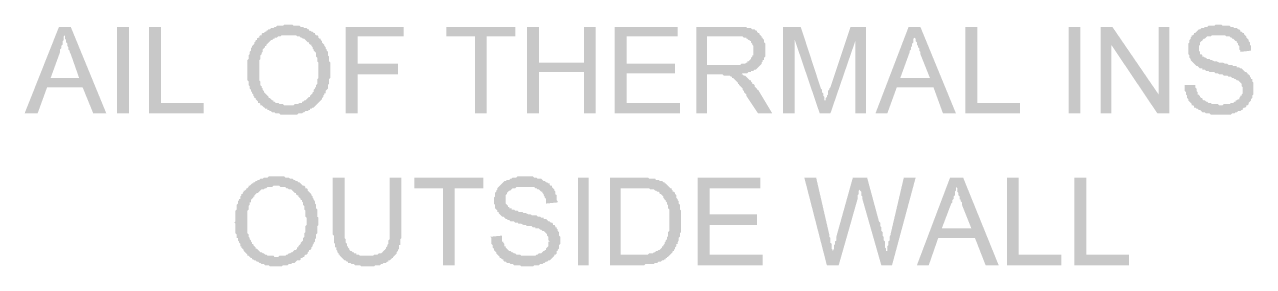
# Model space of a CAD drawing. Header units: inches. Extents: x -351 to 2582, y -266 to 144.
# Drawn here: x 229.449 to 231.236, y -52.878 to -52.526 of the extents above; entities that cross this region are included whole.
import ezdxf

# ---------------------------------------------------------------- set-up
doc = ezdxf.new("R2010")
doc.units = ezdxf.units.IN
doc.header["$MEASUREMENT"] = 0
doc.layers.add('PDF2_Geometry', color=7, linetype='Continuous')
doc.layers.add('WALL', color=7, linetype='Continuous')

# ---------------------------------------------------------------- blocks, each defined once
blk = doc.blocks.new('A$C5888202B')
at = {"layer": 'PDF2_Geometry', "lineweight": -3}
h = blk.add_hatch(color=256, dxfattribs=at)
h.paths.add_polyline_path([(-0.9978, -4.6541), (-0.9442, -4.5192), (-0.9257, -4.5192), (-0.8702, -4.6541), (-0.8906, -4.6541), (-0.9072, -4.6134), (-0.9627, -4.6134), (-0.9775, -4.6541)], flags=0)
h.paths.add_polyline_path([(-0.9571, -4.5987), (-0.9127, -4.5987), (-0.9257, -4.5617), (-0.9275, -4.558), (-0.9275, -4.5561), (-0.9294, -4.5543), (-0.9294, -4.5524), (-0.9294, -4.5506), (-0.9312, -4.5487), (-0.9312, -4.5469), (-0.9312, -4.545), (-0.9331, -4.5432), (-0.9331, -4.5413), (-0.9331, -4.5395), (-0.9349, -4.5376), (-0.9349, -4.5358), (-0.9349, -4.5339), (-0.9349, -4.5321), (-0.9368, -4.5339), (-0.9368, -4.5358), (-0.9368, -4.5376), (-0.9368, -4.5395), (-0.9386, -4.5413), (-0.9386, -4.5432), (-0.9386, -4.545), (-0.9386, -4.5469), (-0.9405, -4.5487), (-0.9405, -4.5506), (-0.9405, -4.5524), (-0.9423, -4.5543), (-0.9423, -4.5561), (-0.9423, -4.558)], flags=0)
for points in [[(-0.8037, -4.6541), (-0.8037, -4.5192), (-0.7852, -4.5192), (-0.7852, -4.6375), (-0.7186, -4.6375), (-0.7186, -4.6541)], [(-0.4967, -4.6541), (-0.4967, -4.5192), (-0.4061, -4.5192), (-0.4061, -4.5339), (-0.4782, -4.5339), (-0.4782, -4.5765), (-0.4154, -4.5765), (-0.4154, -4.5931), (-0.4782, -4.5931), (-0.4782, -4.6541)], [(-0.2952, -4.6541), (-0.2952, -4.5339), (-0.3396, -4.5339), (-0.3396, -4.5192), (-0.2323, -4.5192), (-0.2323, -4.5339), (-0.2767, -4.5339), (-0.2767, -4.6541)], [(-0.2138, -4.6541), (-0.2138, -4.5192), (-0.1953, -4.5192), (-0.1953, -4.5746), (-0.1251, -4.5746), (-0.1251, -4.5192), (-0.1066, -4.5192), (-0.1066, -4.6541), (-0.1251, -4.6541), (-0.1251, -4.5894), (-0.1953, -4.5894), (-0.1953, -4.6541)], [(-0.077, -4.6541), (-0.077, -4.5192), (0.021, -4.5192), (0.021, -4.5339), (-0.0585, -4.5339), (-0.0585, -4.5765), (0.0173, -4.5765), (0.0173, -4.5913), (-0.0585, -4.5913), (-0.0585, -4.6375), (0.0247, -4.6375), (0.0247, -4.6541)], [(0.1856, -4.6541), (0.1856, -4.5192), (0.2133, -4.5192), (0.2447, -4.6153), (0.2466, -4.6171), (0.2466, -4.619), (0.2466, -4.6208), (0.2484, -4.6227), (0.2484, -4.6245), (0.2484, -4.6264), (0.2503, -4.6282), (0.2503, -4.6301), (0.2503, -4.6319), (0.2503, -4.6338), (0.2521, -4.6338), (0.2521, -4.6319), (0.2521, -4.6301), (0.254, -4.6282), (0.254, -4.6264), (0.2558, -4.6245), (0.2558, -4.6227), (0.2558, -4.619), (0.2577, -4.6171), (0.2577, -4.6153), (0.2595, -4.6134), (0.2909, -4.5192), (0.315, -4.5192), (0.315, -4.6541), (0.2983, -4.6541), (0.2983, -4.5413), (0.2595, -4.6541), (0.2429, -4.6541), (0.204, -4.5395), (0.204, -4.6541)], [(0.4703, -4.6541), (0.4703, -4.5192), (0.4888, -4.5192), (0.4888, -4.6375), (0.5553, -4.6375), (0.5553, -4.6541)], [(0.6811, -4.6541), (0.6811, -4.5192), (0.6996, -4.5192), (0.7717, -4.6245), (0.7717, -4.5192), (0.7883, -4.5192), (0.7883, -4.6541), (0.7698, -4.6541), (0.6977, -4.5469), (0.6977, -4.6541)], [(0.8124, -4.6098), (0.829, -4.6098), (0.829, -4.6116), (0.829, -4.6134), (0.8308, -4.6153), (0.8308, -4.6171), (0.8308, -4.619), (0.8327, -4.6208), (0.8327, -4.6227), (0.8327, -4.6245), (0.8345, -4.6245), (0.8345, -4.6264), (0.8364, -4.6264), (0.8364, -4.6282), (0.8382, -4.6301), (0.8401, -4.6301), (0.8401, -4.6319), (0.8419, -4.6338), (0.8438, -4.6338), (0.8456, -4.6356), (0.8475, -4.6356), (0.8493, -4.6375), (0.8512, -4.6375), (0.853, -4.6375), (0.8549, -4.6393), (0.8567, -4.6393), (0.8586, -4.6393), (0.8604, -4.6393), (0.8623, -4.6393), (0.8641, -4.6393), (0.866, -4.6412), (0.8678, -4.6412), (0.8697, -4.6412), (0.8715, -4.6412), (0.8734, -4.6393), (0.8752, -4.6393), (0.8771, -4.6393), (0.8789, -4.6393), (0.8808, -4.6393), (0.8826, -4.6393), (0.8845, -4.6375), (0.8863, -4.6375), (0.8882, -4.6375), (0.89, -4.6356), (0.8919, -4.6356), (0.8919, -4.6338), (0.8937, -4.6338), (0.8956, -4.6319), (0.8974, -4.6319), (0.8974, -4.6301), (0.8993, -4.6282), (0.8993, -4.6264), (0.9011, -4.6264), (0.9011, -4.6245), (0.903, -4.6227), (0.903, -4.6208), (0.903, -4.619), (0.903, -4.6171), (0.903, -4.6153), (0.903, -4.6134), (0.9011, -4.6116), (0.9011, -4.6098), (0.9011, -4.6079), (0.8993, -4.6061), (0.8974, -4.6042), (0.8956, -4.6024), (0.8937, -4.6024), (0.8919, -4.6005), (0.89, -4.6005), (0.8882, -4.5987), (0.8863, -4.5987), (0.8845, -4.5968), (0.8826, -4.5968), (0.8808, -4.5968), (0.8789, -4.595), (0.8771, -4.595), (0.8752, -4.595), (0.8734, -4.595), (0.8715, -4.5931), (0.8678, -4.5931), (0.866, -4.5931), (0.8641, -4.5913), (0.8623, -4.5913), (0.8604, -4.5913), (0.8586, -4.5894), (0.8549, -4.5894), (0.853, -4.5894), (0.8512, -4.5894), (0.8493, -4.5876), (0.8475, -4.5876), (0.8456, -4.5876), (0.8438, -4.5857), (0.8419, -4.5857), (0.8401, -4.5857), (0.8401, -4.5839), (0.8382, -4.5839), (0.8364, -4.5839), (0.8345, -4.582), (0.8327, -4.5802), (0.8308, -4.5802), (0.829, -4.5783), (0.8271, -4.5765), (0.8253, -4.5746), (0.8234, -4.5728), (0.8216, -4.5709), (0.8216, -4.5691), (0.8198, -4.5672), (0.8198, -4.5654), (0.8198, -4.5635), (0.8179, -4.5617), (0.8179, -4.5598), (0.8179, -4.558), (0.8179, -4.5561), (0.8179, -4.5543), (0.8179, -4.5524), (0.8179, -4.5506), (0.8179, -4.5487), (0.8179, -4.5469), (0.8179, -4.545), (0.8198, -4.5432), (0.8198, -4.5413), (0.8198, -4.5395), (0.8216, -4.5376), (0.8216, -4.5358), (0.8234, -4.5339), (0.8234, -4.5321), (0.8253, -4.5321), (0.8271, -4.5302), (0.8271, -4.5284), (0.829, -4.5284), (0.8308, -4.5265), (0.8327, -4.5247), (0.8345, -4.5228), (0.8364, -4.5228), (0.8382, -4.521), (0.8401, -4.521), (0.8419, -4.521), (0.8438, -4.5192), (0.8456, -4.5192), (0.8475, -4.5192), (0.8493, -4.5173), (0.8512, -4.5173), (0.853, -4.5173), (0.8549, -4.5173), (0.8567, -4.5173), (0.8586, -4.5173), (0.8604, -4.5155), (0.8623, -4.5155), (0.8641, -4.5155), (0.8678, -4.5155), (0.8697, -4.5155), (0.8715, -4.5173), (0.8734, -4.5173), (0.8752, -4.5173), (0.8771, -4.5173), (0.8789, -4.5173), (0.8808, -4.5173), (0.8826, -4.5173), (0.8845, -4.5192), (0.8863, -4.5192), (0.8882, -4.5192), (0.89, -4.521), (0.8919, -4.521), (0.8937, -4.521), (0.8956, -4.5228), (0.8974, -4.5228), (0.8993, -4.5247), (0.8993, -4.5265), (0.9011, -4.5265), (0.903, -4.5284), (0.9048, -4.5284), (0.9048, -4.5302), (0.9067, -4.5321), (0.9085, -4.5339), (0.9085, -4.5358), (0.9104, -4.5376), (0.9122, -4.5395), (0.9122, -4.5413), (0.914, -4.5432), (0.914, -4.545), (0.914, -4.5469), (0.9159, -4.5487), (0.9159, -4.5506), (0.9159, -4.5524), (0.9159, -4.5543), (0.9159, -4.5561), (0.8993, -4.558), (0.8993, -4.5561), (0.8974, -4.5543), (0.8974, -4.5524), (0.8974, -4.5506), (0.8974, -4.5487), (0.8956, -4.5469), (0.8956, -4.545), (0.8937, -4.5432), (0.8937, -4.5413), (0.8919, -4.5413), (0.89, -4.5395), (0.8882, -4.5376), (0.8863, -4.5376), (0.8863, -4.5358), (0.8845, -4.5358), (0.8826, -4.5339), (0.8808, -4.5339), (0.8789, -4.5339), (0.8771, -4.5339), (0.8752, -4.5321), (0.8734, -4.5321), (0.8715, -4.5321), (0.8697, -4.5321), (0.8678, -4.5321), (0.866, -4.5321), (0.8641, -4.5321), (0.8604, -4.5321), (0.8586, -4.5321), (0.8567, -4.5321), (0.8549, -4.5321), (0.853, -4.5339), (0.8512, -4.5339), (0.8493, -4.5339), (0.8475, -4.5339), (0.8456, -4.5358), (0.8438, -4.5376), (0.8419, -4.5376), (0.8401, -4.5395), (0.8401, -4.5413), (0.8382, -4.5413), (0.8364, -4.5432), (0.8364, -4.545), (0.8364, -4.5469), (0.8345, -4.5487), (0.8345, -4.5506), (0.8345, -4.5524), (0.8345, -4.5543), (0.8345, -4.5561), (0.8364, -4.558), (0.8364, -4.5598), (0.8364, -4.5617), (0.8382, -4.5617), (0.8401, -4.5635), (0.8401, -4.5654), (0.8419, -4.5654), (0.8438, -4.5672), (0.8456, -4.5672), (0.8475, -4.5691), (0.8493, -4.5691), (0.8512, -4.5691), (0.853, -4.5709), (0.8549, -4.5709), (0.8586, -4.5728), (0.8604, -4.5728), (0.8623, -4.5728), (0.866, -4.5746), (0.8678, -4.5746), (0.8697, -4.5746), (0.8715, -4.5746), (0.8752, -4.5765), (0.8771, -4.5765), (0.8789, -4.5765), (0.8808, -4.5783), (0.8826, -4.5783), (0.8845, -4.5783), (0.8863, -4.5783), (0.8882, -4.5802), (0.89, -4.5802), (0.8919, -4.5802), (0.8937, -4.5802), (0.8937, -4.582), (0.8956, -4.582), (0.8974, -4.582), (0.8993, -4.5839), (0.9011, -4.5839), (0.903, -4.5857), (0.9048, -4.5876), (0.9067, -4.5894), (0.9085, -4.5894), (0.9104, -4.5913), (0.9104, -4.5931), (0.9122, -4.5931), (0.914, -4.595), (0.914, -4.5968), (0.9159, -4.5987), (0.9159, -4.6005), (0.9177, -4.6005), (0.9177, -4.6024), (0.9177, -4.6042), (0.9196, -4.6061), (0.9196, -4.6079), (0.9196, -4.6098), (0.9196, -4.6116), (0.9196, -4.6134), (0.9196, -4.6153), (0.9196, -4.6171), (0.9196, -4.619), (0.9196, -4.6208), (0.9196, -4.6227), (0.9196, -4.6245), (0.9177, -4.6264), (0.9177, -4.6282), (0.9177, -4.6301), (0.9159, -4.6319), (0.9159, -4.6338), (0.914, -4.6356), (0.9122, -4.6375), (0.9122, -4.6393), (0.9104, -4.6412), (0.9085, -4.6412), (0.9085, -4.643), (0.9067, -4.6449), (0.9048, -4.6449), (0.903, -4.6467), (0.903, -4.6486), (0.9011, -4.6486), (0.8993, -4.6504), (0.8974, -4.6504), (0.8956, -4.6504), (0.8937, -4.6523), (0.8919, -4.6523), (0.89, -4.6541), (0.8882, -4.6541), (0.8863, -4.6541), (0.8845, -4.656), (0.8826, -4.656), (0.8808, -4.656), (0.8789, -4.656), (0.8771, -4.656), (0.8752, -4.656), (0.8734, -4.656), (0.8715, -4.656), (0.8697, -4.656), (0.8678, -4.656), (0.866, -4.656), (0.8641, -4.656), (0.8623, -4.656), (0.8586, -4.656), (0.8567, -4.656), (0.8549, -4.656), (0.853, -4.656), (0.8512, -4.6541), (0.8493, -4.6541), (0.8475, -4.6541), (0.8456, -4.6541), (0.8438, -4.6523), (0.8419, -4.6523), (0.8401, -4.6523), (0.8382, -4.6504), (0.8364, -4.6486), (0.8345, -4.6486), (0.8327, -4.6467), (0.8308, -4.6467), (0.829, -4.6449), (0.8271, -4.6449), (0.8271, -4.643), (0.8253, -4.6412), (0.8234, -4.6412), (0.8234, -4.6393), (0.8216, -4.6375), (0.8198, -4.6356), (0.8179, -4.6338), (0.8179, -4.6319), (0.8161, -4.6301), (0.8161, -4.6282), (0.8161, -4.6264), (0.8142, -4.6245), (0.8142, -4.6227), (0.8142, -4.6208), (0.8124, -4.619), (0.8124, -4.6171), (0.8124, -4.6153), (0.8124, -4.6134), (0.8124, -4.6116)], [(-0.4283, -4.754), (-0.4098, -4.754), (-0.4098, -4.8335), (-0.4098, -4.8353), (-0.4098, -4.8372), (-0.4098, -4.839), (-0.4098, -4.8409), (-0.4098, -4.8446), (-0.4098, -4.8464), (-0.4098, -4.8483), (-0.4117, -4.8501), (-0.4117, -4.852), (-0.4117, -4.8538), (-0.4117, -4.8557), (-0.4117, -4.8575), (-0.4117, -4.8594), (-0.4135, -4.8594), (-0.4135, -4.8612), (-0.4135, -4.8631), (-0.4135, -4.8649), (-0.4154, -4.8668), (-0.4154, -4.8686), (-0.4172, -4.8705), (-0.4172, -4.8723), (-0.4191, -4.8742), (-0.4209, -4.876), (-0.4228, -4.8779), (-0.4228, -4.8797), (-0.4246, -4.8797), (-0.4265, -4.8816), (-0.4283, -4.8834), (-0.4302, -4.8834), (-0.4302, -4.8852), (-0.432, -4.8852), (-0.4339, -4.8871), (-0.4357, -4.8871), (-0.4376, -4.8871), (-0.4394, -4.8889), (-0.4413, -4.8889), (-0.4431, -4.8908), (-0.445, -4.8908), (-0.4468, -4.8908), (-0.4486, -4.8908), (-0.4505, -4.8908), (-0.4523, -4.8926), (-0.4542, -4.8926), (-0.4579, -4.8926), (-0.4597, -4.8926), (-0.4616, -4.8926), (-0.4634, -4.8926), (-0.4653, -4.8926), (-0.4671, -4.8926), (-0.469, -4.8926), (-0.4708, -4.8926), (-0.4727, -4.8926), (-0.4745, -4.8908), (-0.4764, -4.8908), (-0.4782, -4.8908), (-0.4801, -4.8908), (-0.4819, -4.8908), (-0.4838, -4.8889), (-0.4856, -4.8889), (-0.4875, -4.8889), (-0.4893, -4.8871), (-0.4912, -4.8871), (-0.493, -4.8871), (-0.493, -4.8852), (-0.4949, -4.8852), (-0.4967, -4.8834), (-0.4986, -4.8834), (-0.5004, -4.8816), (-0.5023, -4.8797), (-0.5041, -4.8779), (-0.506, -4.876), (-0.506, -4.8742), (-0.5078, -4.8742), (-0.5078, -4.8723), (-0.5097, -4.8705), (-0.5097, -4.8686), (-0.5115, -4.8668), (-0.5115, -4.8649), (-0.5115, -4.8631), (-0.5134, -4.8631), (-0.5134, -4.8612), (-0.5134, -4.8594), (-0.5134, -4.8575), (-0.5152, -4.8557), (-0.5152, -4.8538), (-0.5152, -4.852), (-0.5152, -4.8501), (-0.5152, -4.8483), (-0.5152, -4.8464), (-0.5152, -4.8446), (-0.5171, -4.8427), (-0.5171, -4.8409), (-0.5171, -4.839), (-0.5171, -4.8353), (-0.5171, -4.8335), (-0.5171, -4.754), (-0.4986, -4.754), (-0.4986, -4.8335), (-0.4986, -4.8353), (-0.4986, -4.8372), (-0.4986, -4.839), (-0.4986, -4.8427), (-0.4986, -4.8446), (-0.4986, -4.8464), (-0.4986, -4.8483), (-0.4967, -4.8501), (-0.4967, -4.852), (-0.4967, -4.8538), (-0.4967, -4.8557), (-0.4949, -4.8575), (-0.4949, -4.8594), (-0.4949, -4.8612), (-0.493, -4.8612), (-0.493, -4.8631), (-0.4912, -4.8649), (-0.4912, -4.8668), (-0.4893, -4.8686), (-0.4875, -4.8686), (-0.4856, -4.8705), (-0.4838, -4.8705), (-0.4838, -4.8723), (-0.4819, -4.8723), (-0.4801, -4.8723), (-0.4801, -4.8742), (-0.4782, -4.8742), (-0.4764, -4.8742), (-0.4745, -4.876), (-0.4727, -4.876), (-0.4708, -4.876), (-0.469, -4.876), (-0.4653, -4.876), (-0.4616, -4.876), (-0.4597, -4.876), (-0.4579, -4.876), (-0.456, -4.876), (-0.4542, -4.876), (-0.4523, -4.8742), (-0.4505, -4.8742), (-0.4486, -4.8742), (-0.4468, -4.8742), (-0.445, -4.8723), (-0.4431, -4.8723), (-0.4413, -4.8723), (-0.4394, -4.8705), (-0.4376, -4.8686), (-0.4357, -4.8668), (-0.4339, -4.8649), (-0.4339, -4.8631), (-0.432, -4.8612), (-0.432, -4.8594), (-0.4302, -4.8575), (-0.4302, -4.8557), (-0.4302, -4.8538), (-0.4302, -4.852), (-0.4283, -4.8501), (-0.4283, -4.8483), (-0.4283, -4.8464), (-0.4283, -4.8446), (-0.4283, -4.8409), (-0.4283, -4.839), (-0.4283, -4.8372), (-0.4283, -4.8335)], [(-0.3451, -4.8908), (-0.3451, -4.7706), (-0.3895, -4.7706), (-0.3895, -4.754), (-0.2822, -4.754), (-0.2822, -4.7706), (-0.3266, -4.7706), (-0.3266, -4.8908)], [(-0.2711, -4.8464), (-0.2527, -4.8446), (-0.2527, -4.8464), (-0.2527, -4.8483), (-0.2527, -4.852), (-0.2527, -4.8538), (-0.2508, -4.8538), (-0.2508, -4.8557), (-0.249, -4.8575), (-0.249, -4.8594), (-0.249, -4.8612), (-0.2471, -4.8612), (-0.2471, -4.8631), (-0.2453, -4.8649), (-0.2434, -4.8668), (-0.2416, -4.8686), (-0.2397, -4.8686), (-0.2379, -4.8705), (-0.236, -4.8705), (-0.2342, -4.8723), (-0.2323, -4.8723), (-0.2305, -4.8742), (-0.2286, -4.8742), (-0.2268, -4.8742), (-0.2249, -4.8742), (-0.2231, -4.876), (-0.2212, -4.876), (-0.2194, -4.876), (-0.2175, -4.876), (-0.2157, -4.876), (-0.2138, -4.876), (-0.212, -4.876), (-0.2083, -4.876), (-0.2064, -4.876), (-0.2046, -4.876), (-0.2027, -4.876), (-0.2009, -4.876), (-0.199, -4.8742), (-0.1972, -4.8742), (-0.1953, -4.8723), (-0.1935, -4.8723), (-0.1916, -4.8723), (-0.1898, -4.8705), (-0.1879, -4.8686), (-0.1861, -4.8686), (-0.1861, -4.8668), (-0.1842, -4.8668), (-0.1842, -4.8649), (-0.1824, -4.8631), (-0.1805, -4.8612), (-0.1805, -4.8594), (-0.1805, -4.8575), (-0.1805, -4.8557), (-0.1805, -4.8538), (-0.1787, -4.8538), (-0.1805, -4.852), (-0.1805, -4.8501), (-0.1805, -4.8483), (-0.1805, -4.8464), (-0.1824, -4.8446), (-0.1824, -4.8427), (-0.1842, -4.8409), (-0.1861, -4.839), (-0.1879, -4.8372), (-0.1898, -4.8372), (-0.1916, -4.8353), (-0.1935, -4.8353), (-0.1953, -4.8335), (-0.1972, -4.8335), (-0.199, -4.8335), (-0.2009, -4.8335), (-0.2009, -4.8316), (-0.2027, -4.8316), (-0.2046, -4.8316), (-0.2064, -4.8298), (-0.2083, -4.8298), (-0.212, -4.8298), (-0.2138, -4.8298), (-0.2157, -4.8279), (-0.2194, -4.8279), (-0.2231, -4.8261), (-0.2249, -4.8261), (-0.2268, -4.8261), (-0.2286, -4.8242), (-0.2305, -4.8242), (-0.2323, -4.8242), (-0.2342, -4.8224), (-0.236, -4.8224), (-0.2379, -4.8224), (-0.2397, -4.8224), (-0.2416, -4.8205), (-0.2434, -4.8205), (-0.2453, -4.8187), (-0.2471, -4.8187), (-0.249, -4.8168), (-0.2508, -4.815), (-0.2527, -4.815), (-0.2545, -4.8131), (-0.2564, -4.8113), (-0.2582, -4.8094), (-0.2582, -4.8076), (-0.2601, -4.8076), (-0.2601, -4.8057), (-0.2619, -4.8039), (-0.2638, -4.802), (-0.2638, -4.8002), (-0.2638, -4.7983), (-0.2638, -4.7965), (-0.2656, -4.7946), (-0.2656, -4.7928), (-0.2656, -4.791), (-0.2656, -4.7891), (-0.2656, -4.7873), (-0.2656, -4.7854), (-0.2638, -4.7836), (-0.2638, -4.7817), (-0.2638, -4.7799), (-0.2638, -4.778), (-0.2619, -4.7762), (-0.2619, -4.7743), (-0.2601, -4.7725), (-0.2601, -4.7706), (-0.2582, -4.7688), (-0.2564, -4.7669), (-0.2545, -4.7651), (-0.2527, -4.7632), (-0.2508, -4.7614), (-0.249, -4.7595), (-0.2471, -4.7595), (-0.2453, -4.7577), (-0.2434, -4.7577), (-0.2416, -4.7577), (-0.2397, -4.7558), (-0.2379, -4.7558), (-0.236, -4.754), (-0.2342, -4.754), (-0.2323, -4.754), (-0.2305, -4.754), (-0.2286, -4.7521), (-0.2268, -4.7521), (-0.2249, -4.7521), (-0.2231, -4.7521), (-0.2212, -4.7521), (-0.2175, -4.7521), (-0.2157, -4.7521), (-0.2138, -4.7521), (-0.212, -4.7521), (-0.2101, -4.7521), (-0.2083, -4.7521), (-0.2046, -4.7521), (-0.2027, -4.754), (-0.2009, -4.754), (-0.199, -4.754), (-0.1972, -4.7558), (-0.1953, -4.7558), (-0.1935, -4.7558), (-0.1916, -4.7558), (-0.1898, -4.7577), (-0.1879, -4.7595), (-0.1861, -4.7595), (-0.1842, -4.7614), (-0.1824, -4.7614), (-0.1805, -4.7632), (-0.1787, -4.7632), (-0.1787, -4.7651), (-0.1768, -4.7669), (-0.175, -4.7669), (-0.175, -4.7688), (-0.1732, -4.7706), (-0.1713, -4.7725), (-0.1713, -4.7743), (-0.1695, -4.7762), (-0.1695, -4.778), (-0.1695, -4.7799), (-0.1676, -4.7817), (-0.1676, -4.7836), (-0.1676, -4.7854), (-0.1676, -4.7873), (-0.1676, -4.7891), (-0.1658, -4.791), (-0.1658, -4.7928), (-0.1842, -4.7946), (-0.1842, -4.791), (-0.1842, -4.7891), (-0.1842, -4.7873), (-0.1861, -4.7854), (-0.1861, -4.7836), (-0.1879, -4.7817), (-0.1879, -4.7799), (-0.1898, -4.778), (-0.1898, -4.7762), (-0.1916, -4.7762), (-0.1935, -4.7743), (-0.1953, -4.7725), (-0.1972, -4.7725), (-0.199, -4.7706), (-0.2009, -4.7706), (-0.2027, -4.7688), (-0.2046, -4.7688), (-0.2064, -4.7688), (-0.2083, -4.7688), (-0.212, -4.7688), (-0.2138, -4.7688), (-0.2157, -4.7688), (-0.2175, -4.7688), (-0.2194, -4.7688), (-0.2212, -4.7688), (-0.2231, -4.7688), (-0.2249, -4.7688), (-0.2268, -4.7688), (-0.2286, -4.7688), (-0.2305, -4.7688), (-0.2323, -4.7706), (-0.2342, -4.7706), (-0.236, -4.7706), (-0.2379, -4.7725), (-0.2397, -4.7743), (-0.2416, -4.7743), (-0.2434, -4.7762), (-0.2453, -4.778), (-0.2453, -4.7799), (-0.2471, -4.7817), (-0.2471, -4.7836), (-0.2471, -4.7854), (-0.2471, -4.7873), (-0.2471, -4.7891), (-0.2471, -4.791), (-0.2471, -4.7928), (-0.2471, -4.7946), (-0.2453, -4.7965), (-0.2434, -4.7983), (-0.2434, -4.8002), (-0.2416, -4.8002), (-0.2416, -4.802), (-0.2397, -4.802), (-0.2379, -4.802), (-0.2379, -4.8039), (-0.236, -4.8039), (-0.2342, -4.8039), (-0.2323, -4.8057), (-0.2305, -4.8057), (-0.2286, -4.8057), (-0.2268, -4.8076), (-0.2249, -4.8076), (-0.2212, -4.8076), (-0.2194, -4.8094), (-0.2175, -4.8094), (-0.2157, -4.8094), (-0.212, -4.8113), (-0.2101, -4.8113), (-0.2083, -4.8113), (-0.2064, -4.8131), (-0.2027, -4.8131), (-0.2009, -4.8131), (-0.199, -4.8131), (-0.1972, -4.815), (-0.1953, -4.815), (-0.1935, -4.815), (-0.1916, -4.8168), (-0.1898, -4.8168), (-0.1879, -4.8168), (-0.1879, -4.8187), (-0.1861, -4.8187), (-0.1842, -4.8187), (-0.1824, -4.8205), (-0.1805, -4.8224), (-0.1787, -4.8224), (-0.1768, -4.8242), (-0.175, -4.8242), (-0.1732, -4.8261), (-0.1732, -4.8279), (-0.1713, -4.8279), (-0.1695, -4.8298), (-0.1695, -4.8316), (-0.1676, -4.8316), (-0.1676, -4.8335), (-0.1658, -4.8353), (-0.1658, -4.8372), (-0.1639, -4.839), (-0.1639, -4.8409), (-0.1639, -4.8427), (-0.1639, -4.8446), (-0.1621, -4.8464), (-0.1621, -4.8483), (-0.1621, -4.8501), (-0.1621, -4.852), (-0.1621, -4.8538), (-0.1621, -4.8557), (-0.1621, -4.8575), (-0.1639, -4.8594), (-0.1639, -4.8612), (-0.1639, -4.8631), (-0.1639, -4.8649), (-0.1658, -4.8668), (-0.1658, -4.8686), (-0.1676, -4.8686), (-0.1676, -4.8705), (-0.1676, -4.8723), (-0.1695, -4.8742), (-0.1713, -4.8742), (-0.1713, -4.876), (-0.1732, -4.8779), (-0.175, -4.8797), (-0.1768, -4.8816), (-0.1787, -4.8834), (-0.1805, -4.8834), (-0.1824, -4.8852), (-0.1842, -4.8852), (-0.1861, -4.8871), (-0.1879, -4.8871), (-0.1898, -4.8889), (-0.1916, -4.8889), (-0.1935, -4.8889), (-0.1953, -4.8908), (-0.1972, -4.8908), (-0.199, -4.8908), (-0.2009, -4.8908), (-0.2027, -4.8908), (-0.2046, -4.8926), (-0.2064, -4.8926), (-0.2083, -4.8926), (-0.2101, -4.8926), (-0.212, -4.8926), (-0.2138, -4.8926), (-0.2175, -4.8926), (-0.2194, -4.8926), (-0.2212, -4.8926), (-0.2231, -4.8926), (-0.2249, -4.8908), (-0.2268, -4.8908), (-0.2286, -4.8908), (-0.2305, -4.8908), (-0.2323, -4.8908), (-0.2342, -4.8908), (-0.236, -4.8889), (-0.2379, -4.8889), (-0.2397, -4.8889), (-0.2416, -4.8871), (-0.2434, -4.8871), (-0.2453, -4.8871), (-0.2471, -4.8852), (-0.249, -4.8852), (-0.2508, -4.8834), (-0.2508, -4.8816), (-0.2527, -4.8816), (-0.2545, -4.8797), (-0.2564, -4.8797), (-0.2564, -4.8779), (-0.2582, -4.876), (-0.2601, -4.8742), (-0.2619, -4.8723), (-0.2619, -4.8705), (-0.2638, -4.8686), (-0.2656, -4.8668), (-0.2656, -4.8649), (-0.2674, -4.8631), (-0.2674, -4.8612), (-0.2674, -4.8594), (-0.2693, -4.8575), (-0.2693, -4.8557), (-0.2693, -4.8538), (-0.2693, -4.852), (-0.2693, -4.8501), (-0.2693, -4.8483)], [(0.0524, -4.8908), (0.0524, -4.754), (0.1504, -4.754), (0.1504, -4.7706), (0.0709, -4.7706), (0.0709, -4.8113), (0.1449, -4.8113), (0.1449, -4.8279), (0.0709, -4.8279), (0.0709, -4.8742), (0.1541, -4.8742), (0.1541, -4.8908)], [(0.254, -4.8908), (0.2188, -4.754), (0.2373, -4.754), (0.2577, -4.8427), (0.2577, -4.8446), (0.2577, -4.8464), (0.2595, -4.8483), (0.2595, -4.8501), (0.2595, -4.852), (0.2595, -4.8538), (0.2595, -4.8557), (0.2614, -4.8575), (0.2614, -4.8594), (0.2614, -4.8612), (0.2614, -4.8631), (0.2614, -4.8649), (0.2632, -4.8668), (0.2632, -4.8686), (0.2632, -4.8705), (0.2632, -4.8686), (0.2651, -4.8649), (0.2651, -4.8631), (0.2651, -4.8594), (0.2669, -4.8575), (0.2669, -4.8557), (0.2669, -4.8538), (0.2688, -4.852), (0.2688, -4.8501), (0.2688, -4.8483), (0.2688, -4.8464), (0.2946, -4.754), (0.3168, -4.754), (0.3353, -4.8224), (0.3372, -4.8242), (0.3372, -4.8261), (0.3372, -4.8298), (0.339, -4.8316), (0.339, -4.8335), (0.339, -4.8353), (0.339, -4.8372), (0.3409, -4.839), (0.3409, -4.8409), (0.3409, -4.8427), (0.3409, -4.8446), (0.3427, -4.8464), (0.3427, -4.8483), (0.3427, -4.8501), (0.3427, -4.852), (0.3446, -4.8538), (0.3446, -4.8557), (0.3446, -4.8575), (0.3446, -4.8594), (0.3446, -4.8612), (0.3446, -4.8631), (0.3464, -4.8649), (0.3464, -4.8668), (0.3464, -4.8686), (0.3464, -4.8705), (0.3464, -4.8686), (0.3483, -4.8686), (0.3483, -4.8668), (0.3483, -4.8649), (0.3483, -4.8631), (0.3483, -4.8612), (0.3501, -4.8594), (0.3501, -4.8575), (0.3501, -4.8557), (0.3501, -4.8538), (0.352, -4.852), (0.352, -4.8501), (0.352, -4.8483), (0.352, -4.8464), (0.3538, -4.8427), (0.3538, -4.8409), (0.3741, -4.754), (0.3926, -4.754), (0.3557, -4.8908), (0.339, -4.8908), (0.3094, -4.7873), (0.3094, -4.7836), (0.3076, -4.7817), (0.3076, -4.7799), (0.3076, -4.7762), (0.3057, -4.7743), (0.3057, -4.7725), (0.3057, -4.7706), (0.3057, -4.7725), (0.3039, -4.7743), (0.3039, -4.7762), (0.3039, -4.778), (0.3039, -4.7799), (0.302, -4.7817), (0.302, -4.7836), (0.302, -4.7854), (0.302, -4.7873), (0.2725, -4.8908)], [(0.535, -4.8908), (0.535, -4.754), (0.5535, -4.754), (0.5535, -4.8742), (0.6201, -4.8742), (0.6201, -4.8908)], [(0.6404, -4.8908), (0.6404, -4.754), (0.6589, -4.754), (0.6589, -4.8742), (0.7255, -4.8742), (0.7255, -4.8908)]]:
    blk.add_hatch(color=256, dxfattribs=at).paths.add_polyline_path(points)
h = blk.add_hatch(color=256, dxfattribs=at)
h.paths.add_polyline_path([(-0.6502, -4.5876), (-0.6502, -4.5857), (-0.6502, -4.5839), (-0.6502, -4.582), (-0.6502, -4.5802), (-0.6502, -4.5783), (-0.6502, -4.5765), (-0.6502, -4.5728), (-0.6502, -4.5709), (-0.6483, -4.5691), (-0.6483, -4.5672), (-0.6483, -4.5654), (-0.6483, -4.5635), (-0.6465, -4.5617), (-0.6465, -4.5598), (-0.6465, -4.558), (-0.6446, -4.5561), (-0.6446, -4.5543), (-0.6446, -4.5524), (-0.6428, -4.5506), (-0.6428, -4.5487), (-0.6409, -4.5469), (-0.6391, -4.545), (-0.6391, -4.5432), (-0.6372, -4.5413), (-0.6372, -4.5395), (-0.6354, -4.5395), (-0.6354, -4.5376), (-0.6335, -4.5358), (-0.6317, -4.5358), (-0.6317, -4.5339), (-0.6299, -4.5321), (-0.628, -4.5321), (-0.628, -4.5302), (-0.6262, -4.5284), (-0.6243, -4.5284), (-0.6225, -4.5265), (-0.6206, -4.5265), (-0.6206, -4.5247), (-0.6188, -4.5247), (-0.6169, -4.5228), (-0.6151, -4.5228), (-0.6132, -4.521), (-0.6114, -4.521), (-0.6095, -4.521), (-0.6077, -4.5192), (-0.6058, -4.5192), (-0.604, -4.5173), (-0.6021, -4.5173), (-0.6003, -4.5173), (-0.5984, -4.5173), (-0.5966, -4.5173), (-0.5947, -4.5173), (-0.5929, -4.5155), (-0.591, -4.5155), (-0.5873, -4.5155), (-0.5855, -4.5155), (-0.5836, -4.5155), (-0.5818, -4.5155), (-0.5799, -4.5155), (-0.5781, -4.5173), (-0.5762, -4.5173), (-0.5744, -4.5173), (-0.5725, -4.5173), (-0.5707, -4.5173), (-0.5688, -4.5173), (-0.567, -4.5192), (-0.5651, -4.5192), (-0.5633, -4.5192), (-0.5614, -4.521), (-0.5596, -4.521), (-0.5577, -4.521), (-0.5559, -4.5228), (-0.554, -4.5228), (-0.554, -4.5247), (-0.5522, -4.5247), (-0.5503, -4.5265), (-0.5485, -4.5265), (-0.5466, -4.5284), (-0.5448, -4.5284), (-0.5448, -4.5302), (-0.5429, -4.5321), (-0.5411, -4.5321), (-0.5392, -4.5339), (-0.5392, -4.5358), (-0.5374, -4.5376), (-0.5356, -4.5376), (-0.5356, -4.5395), (-0.5337, -4.5413), (-0.5337, -4.5432), (-0.5319, -4.545), (-0.53, -4.5469), (-0.53, -4.5487), (-0.5282, -4.5506), (-0.5282, -4.5524), (-0.5263, -4.5543), (-0.5263, -4.5561), (-0.5245, -4.558), (-0.5245, -4.5598), (-0.5245, -4.5617), (-0.5245, -4.5635), (-0.5226, -4.5654), (-0.5226, -4.5672), (-0.5226, -4.5691), (-0.5226, -4.5709), (-0.5226, -4.5728), (-0.5208, -4.5746), (-0.5208, -4.5765), (-0.5208, -4.5783), (-0.5208, -4.5802), (-0.5208, -4.582), (-0.5208, -4.5839), (-0.5208, -4.5857), (-0.5208, -4.5894), (-0.5208, -4.5913), (-0.5208, -4.5931), (-0.5208, -4.595), (-0.5208, -4.5968), (-0.5208, -4.5987), (-0.5226, -4.6005), (-0.5226, -4.6024), (-0.5226, -4.6042), (-0.5226, -4.6061), (-0.5226, -4.6079), (-0.5245, -4.6098), (-0.5245, -4.6116), (-0.5245, -4.6134), (-0.5245, -4.6153), (-0.5263, -4.6171), (-0.5282, -4.619), (-0.5282, -4.6208), (-0.5282, -4.6227), (-0.53, -4.6227), (-0.53, -4.6245), (-0.5319, -4.6264), (-0.5319, -4.6282), (-0.5337, -4.6301), (-0.5337, -4.6319), (-0.5356, -4.6338), (-0.5374, -4.6356), (-0.5392, -4.6375), (-0.5411, -4.6393), (-0.5429, -4.6412), (-0.5448, -4.643), (-0.5466, -4.6449), (-0.5485, -4.6449), (-0.5503, -4.6467), (-0.5522, -4.6467), (-0.5522, -4.6486), (-0.554, -4.6486), (-0.5559, -4.6504), (-0.5577, -4.6504), (-0.5596, -4.6504), (-0.5614, -4.6523), (-0.5633, -4.6523), (-0.5651, -4.6541), (-0.567, -4.6541), (-0.5688, -4.6541), (-0.5707, -4.6541), (-0.5725, -4.656), (-0.5744, -4.656), (-0.5762, -4.656), (-0.5781, -4.656), (-0.5799, -4.656), (-0.5818, -4.656), (-0.5836, -4.656), (-0.5855, -4.656), (-0.5873, -4.656), (-0.5892, -4.656), (-0.591, -4.656), (-0.5929, -4.656), (-0.5947, -4.656), (-0.5966, -4.656), (-0.5984, -4.656), (-0.6003, -4.6541), (-0.6021, -4.6541), (-0.604, -4.6541), (-0.6058, -4.6541), (-0.6077, -4.6523), (-0.6095, -4.6523), (-0.6114, -4.6523), (-0.6132, -4.6504), (-0.6151, -4.6504), (-0.6169, -4.6486), (-0.6188, -4.6486), (-0.6188, -4.6467), (-0.6206, -4.6467), (-0.6225, -4.6467), (-0.6225, -4.6449), (-0.6243, -4.6449), (-0.6262, -4.643), (-0.628, -4.6412), (-0.6299, -4.6412), (-0.6299, -4.6393), (-0.6317, -4.6375), (-0.6335, -4.6375), (-0.6335, -4.6356), (-0.6354, -4.6338), (-0.6372, -4.6319), (-0.6372, -4.6301), (-0.6391, -4.6301), (-0.6391, -4.6282), (-0.6409, -4.6264), (-0.6409, -4.6245), (-0.6428, -4.6227), (-0.6428, -4.6208), (-0.6446, -4.619), (-0.6446, -4.6171), (-0.6465, -4.6153), (-0.6465, -4.6134), (-0.6465, -4.6116), (-0.6483, -4.6098), (-0.6483, -4.6079), (-0.6483, -4.6061), (-0.6483, -4.6042), (-0.6502, -4.6024), (-0.6502, -4.6005), (-0.6502, -4.5987), (-0.6502, -4.5968), (-0.6502, -4.595), (-0.6502, -4.5931), (-0.6502, -4.5913), (-0.6502, -4.5894)], flags=0)
h.paths.add_polyline_path([(-0.6317, -4.5876), (-0.6317, -4.5913), (-0.6317, -4.5931), (-0.6317, -4.595), (-0.6317, -4.5968), (-0.6317, -4.5987), (-0.6317, -4.6005), (-0.6317, -4.6024), (-0.6299, -4.6042), (-0.6299, -4.6061), (-0.6299, -4.6079), (-0.6299, -4.6098), (-0.628, -4.6116), (-0.628, -4.6134), (-0.6262, -4.6153), (-0.6262, -4.6171), (-0.6243, -4.619), (-0.6243, -4.6208), (-0.6225, -4.6227), (-0.6206, -4.6245), (-0.6188, -4.6264), (-0.6169, -4.6282), (-0.6169, -4.6301), (-0.6151, -4.6301), (-0.6132, -4.6319), (-0.6114, -4.6338), (-0.6095, -4.6338), (-0.6095, -4.6356), (-0.6077, -4.6356), (-0.6058, -4.6375), (-0.604, -4.6375), (-0.6021, -4.6375), (-0.6003, -4.6393), (-0.5984, -4.6393), (-0.5966, -4.6393), (-0.5947, -4.6393), (-0.5929, -4.6412), (-0.591, -4.6412), (-0.5892, -4.6412), (-0.5873, -4.6412), (-0.5855, -4.6412), (-0.5836, -4.6412), (-0.5818, -4.6412), (-0.5799, -4.6412), (-0.5781, -4.6412), (-0.5762, -4.6393), (-0.5744, -4.6393), (-0.5725, -4.6393), (-0.5707, -4.6393), (-0.5688, -4.6375), (-0.567, -4.6375), (-0.5651, -4.6375), (-0.5651, -4.6356), (-0.5633, -4.6356), (-0.5614, -4.6338), (-0.5596, -4.6338), (-0.5577, -4.6319), (-0.5559, -4.6301), (-0.554, -4.6282), (-0.5522, -4.6282), (-0.5522, -4.6264), (-0.5503, -4.6245), (-0.5485, -4.6227), (-0.5485, -4.6208), (-0.5466, -4.6208), (-0.5466, -4.619), (-0.5466, -4.6171), (-0.5448, -4.6153), (-0.5448, -4.6134), (-0.5429, -4.6134), (-0.5429, -4.6116), (-0.5429, -4.6098), (-0.5411, -4.6079), (-0.5411, -4.6061), (-0.5411, -4.6042), (-0.5411, -4.6024), (-0.5411, -4.6005), (-0.5392, -4.5987), (-0.5392, -4.5968), (-0.5392, -4.5931), (-0.5392, -4.5913), (-0.5392, -4.5894), (-0.5392, -4.5876), (-0.5392, -4.5857), (-0.5392, -4.5839), (-0.5392, -4.582), (-0.5392, -4.5802), (-0.5392, -4.5783), (-0.5392, -4.5765), (-0.5392, -4.5746), (-0.5411, -4.5728), (-0.5411, -4.5709), (-0.5411, -4.5691), (-0.5411, -4.5672), (-0.5429, -4.5654), (-0.5429, -4.5635), (-0.5429, -4.5617), (-0.5429, -4.5598), (-0.5448, -4.558), (-0.5466, -4.5561), (-0.5466, -4.5543), (-0.5485, -4.5524), (-0.5485, -4.5506), (-0.5503, -4.5487), (-0.5503, -4.5469), (-0.5522, -4.5469), (-0.554, -4.545), (-0.554, -4.5432), (-0.5559, -4.5432), (-0.5577, -4.5413), (-0.5596, -4.5395), (-0.5614, -4.5376), (-0.5633, -4.5376), (-0.5651, -4.5358), (-0.567, -4.5358), (-0.5688, -4.5339), (-0.5707, -4.5339), (-0.5725, -4.5339), (-0.5744, -4.5321), (-0.5762, -4.5321), (-0.5781, -4.5321), (-0.5799, -4.5321), (-0.5818, -4.5321), (-0.5836, -4.5321), (-0.5855, -4.5321), (-0.5873, -4.5321), (-0.5892, -4.5321), (-0.591, -4.5321), (-0.5929, -4.5321), (-0.5947, -4.5321), (-0.5966, -4.5321), (-0.5984, -4.5339), (-0.6003, -4.5339), (-0.6021, -4.5339), (-0.604, -4.5358), (-0.6058, -4.5358), (-0.6077, -4.5358), (-0.6077, -4.5376), (-0.6095, -4.5376), (-0.6114, -4.5395), (-0.6132, -4.5395), (-0.6151, -4.5413), (-0.6169, -4.5432), (-0.6188, -4.545), (-0.6206, -4.5469), (-0.6206, -4.5487), (-0.6225, -4.5487), (-0.6225, -4.5506), (-0.6243, -4.5524), (-0.6262, -4.5543), (-0.6262, -4.5561), (-0.6262, -4.558), (-0.628, -4.5598), (-0.628, -4.5617), (-0.6299, -4.5635), (-0.6299, -4.5654), (-0.6299, -4.5672), (-0.6299, -4.5691), (-0.6317, -4.5709), (-0.6317, -4.5746), (-0.6317, -4.5765), (-0.6317, -4.5783), (-0.6317, -4.5802), (-0.6317, -4.582), (-0.6317, -4.5839), (-0.6317, -4.5876)], flags=0)
h = blk.add_hatch(color=256, dxfattribs=at)
h.paths.add_polyline_path([(0.0506, -4.6541), (0.0506, -4.5192), (0.1097, -4.5192), (0.1116, -4.5192), (0.1153, -4.5192), (0.1171, -4.5192), (0.119, -4.5192), (0.1208, -4.5192), (0.1227, -4.5192), (0.1245, -4.5192), (0.1264, -4.5192), (0.1282, -4.5192), (0.1301, -4.521), (0.1319, -4.521), (0.1338, -4.521), (0.1356, -4.521), (0.1375, -4.5228), (0.1393, -4.5228), (0.1412, -4.5228), (0.143, -4.5247), (0.1449, -4.5247), (0.1449, -4.5265), (0.1467, -4.5284), (0.1486, -4.5284), (0.1486, -4.5302), (0.1504, -4.5321), (0.1523, -4.5339), (0.1523, -4.5358), (0.1541, -4.5358), (0.1541, -4.5376), (0.156, -4.5395), (0.156, -4.5413), (0.156, -4.5432), (0.1578, -4.545), (0.1578, -4.5469), (0.1578, -4.5487), (0.1578, -4.5506), (0.1578, -4.5524), (0.1578, -4.5543), (0.1578, -4.5561), (0.1578, -4.558), (0.1578, -4.5598), (0.1578, -4.5617), (0.1578, -4.5635), (0.1578, -4.5654), (0.156, -4.5672), (0.156, -4.5691), (0.156, -4.5709), (0.1541, -4.5709), (0.1541, -4.5728), (0.1523, -4.5746), (0.1523, -4.5765), (0.1504, -4.5783), (0.1486, -4.5802), (0.1467, -4.582), (0.1449, -4.5839), (0.143, -4.5857), (0.1412, -4.5857), (0.1393, -4.5876), (0.1375, -4.5876), (0.1356, -4.5876), (0.1356, -4.5894), (0.1338, -4.5894), (0.1319, -4.5894), (0.1301, -4.5913), (0.1264, -4.5913), (0.1245, -4.5913), (0.1227, -4.5913), (0.1208, -4.5931), (0.1227, -4.5931), (0.1245, -4.595), (0.1264, -4.595), (0.1282, -4.5968), (0.1301, -4.5987), (0.1319, -4.6005), (0.1338, -4.6024), (0.1356, -4.6024), (0.1356, -4.6042), (0.1375, -4.6061), (0.1375, -4.6079), (0.1393, -4.6079), (0.1412, -4.6098), (0.1412, -4.6116), (0.143, -4.6134), (0.1449, -4.6153), (0.1449, -4.6171), (0.1467, -4.6171), (0.1689, -4.6541), (0.1467, -4.6541), (0.1282, -4.6264), (0.1282, -4.6245), (0.1264, -4.6227), (0.1245, -4.6208), (0.1245, -4.619), (0.1227, -4.6171), (0.1227, -4.6153), (0.1208, -4.6134), (0.119, -4.6116), (0.1171, -4.6098), (0.1171, -4.6079), (0.1153, -4.6079), (0.1153, -4.6061), (0.1134, -4.6042), (0.1116, -4.6024), (0.1097, -4.6005), (0.1079, -4.5987), (0.106, -4.5987), (0.106, -4.5968), (0.1042, -4.5968), (0.1023, -4.595), (0.1005, -4.595), (0.0986, -4.595), (0.0968, -4.595), (0.095, -4.595), (0.0931, -4.595), (0.0913, -4.5931), (0.0894, -4.5931), (0.0672, -4.5931), (0.0672, -4.6541)], flags=0)
h.paths.add_polyline_path([(0.0672, -4.5783), (0.106, -4.5783), (0.1079, -4.5783), (0.1116, -4.5783), (0.1134, -4.5783), (0.1153, -4.5783), (0.1171, -4.5783), (0.119, -4.5783), (0.1208, -4.5765), (0.1227, -4.5765), (0.1245, -4.5765), (0.1264, -4.5765), (0.1282, -4.5746), (0.1301, -4.5746), (0.1301, -4.5728), (0.1319, -4.5728), (0.1338, -4.5709), (0.1356, -4.5691), (0.1356, -4.5672), (0.1375, -4.5654), (0.1375, -4.5635), (0.1393, -4.5635), (0.1393, -4.5617), (0.1393, -4.5598), (0.1393, -4.558), (0.1393, -4.5561), (0.1393, -4.5543), (0.1393, -4.5524), (0.1393, -4.5506), (0.1393, -4.5487), (0.1375, -4.5469), (0.1375, -4.545), (0.1356, -4.5432), (0.1356, -4.5413), (0.1338, -4.5413), (0.1338, -4.5395), (0.1319, -4.5395), (0.1301, -4.5376), (0.1282, -4.5376), (0.1282, -4.5358), (0.1264, -4.5358), (0.1245, -4.5358), (0.1227, -4.5339), (0.1208, -4.5339), (0.119, -4.5339), (0.1171, -4.5339), (0.1153, -4.5339), (0.1116, -4.5339), (0.0672, -4.5339)], flags=0)
h = blk.add_hatch(color=256, dxfattribs=at)
h.paths.add_polyline_path([(0.3298, -4.6541), (0.3815, -4.5192), (0.4, -4.5192), (0.4555, -4.6541), (0.4352, -4.6541), (0.4204, -4.6134), (0.3631, -4.6134), (0.3483, -4.6541)], flags=0)
h.paths.add_polyline_path([(0.3686, -4.5987), (0.4148, -4.5987), (0.4, -4.5617), (0.4, -4.558), (0.3982, -4.5561), (0.3982, -4.5543), (0.3982, -4.5524), (0.3963, -4.5506), (0.3963, -4.5487), (0.3945, -4.5469), (0.3945, -4.545), (0.3945, -4.5432), (0.3926, -4.5413), (0.3926, -4.5395), (0.3926, -4.5376), (0.3908, -4.5358), (0.3908, -4.5339), (0.3908, -4.5321), (0.3908, -4.5339), (0.3908, -4.5358), (0.3889, -4.5376), (0.3889, -4.5395), (0.3889, -4.5413), (0.3889, -4.5432), (0.3871, -4.545), (0.3871, -4.5469), (0.3871, -4.5487), (0.3852, -4.5506), (0.3852, -4.5524), (0.3852, -4.5543), (0.3834, -4.5561), (0.3834, -4.558)], flags=0)
h = blk.add_hatch(color=256, dxfattribs=at)
h.paths.add_polyline_path([(-0.6705, -4.8242), (-0.6687, -4.8224), (-0.6687, -4.8205), (-0.6687, -4.8168), (-0.6687, -4.815), (-0.6687, -4.8131), (-0.6687, -4.8113), (-0.6687, -4.8094), (-0.6687, -4.8076), (-0.6687, -4.8057), (-0.6668, -4.8039), (-0.6668, -4.802), (-0.6668, -4.8002), (-0.6668, -4.7983), (-0.6668, -4.7965), (-0.665, -4.7946), (-0.665, -4.7928), (-0.665, -4.791), (-0.6631, -4.7891), (-0.6631, -4.7873), (-0.6613, -4.7873), (-0.6613, -4.7854), (-0.6613, -4.7836), (-0.6594, -4.7817), (-0.6594, -4.7799), (-0.6576, -4.7799), (-0.6576, -4.778), (-0.6557, -4.7762), (-0.6557, -4.7743), (-0.6539, -4.7743), (-0.652, -4.7725), (-0.652, -4.7706), (-0.6502, -4.7706), (-0.6483, -4.7688), (-0.6483, -4.7669), (-0.6465, -4.7669), (-0.6446, -4.7651), (-0.6428, -4.7632), (-0.6409, -4.7632), (-0.6409, -4.7614), (-0.6391, -4.7614), (-0.6372, -4.7595), (-0.6354, -4.7595), (-0.6335, -4.7577), (-0.6317, -4.7577), (-0.6299, -4.7558), (-0.628, -4.7558), (-0.6262, -4.7558), (-0.6243, -4.754), (-0.6225, -4.754), (-0.6206, -4.754), (-0.6188, -4.754), (-0.6169, -4.7521), (-0.6151, -4.7521), (-0.6132, -4.7521), (-0.6114, -4.7521), (-0.6095, -4.7521), (-0.6077, -4.7521), (-0.6058, -4.7521), (-0.604, -4.7521), (-0.6021, -4.7521), (-0.6003, -4.7521), (-0.5984, -4.7521), (-0.5966, -4.7521), (-0.5947, -4.7521), (-0.5929, -4.7521), (-0.591, -4.754), (-0.5892, -4.754), (-0.5873, -4.754), (-0.5855, -4.754), (-0.5836, -4.7558), (-0.5818, -4.7558), (-0.5799, -4.7558), (-0.5781, -4.7577), (-0.5762, -4.7577), (-0.5744, -4.7595), (-0.5725, -4.7595), (-0.5707, -4.7614), (-0.5688, -4.7614), (-0.567, -4.7632), (-0.5651, -4.7651), (-0.5633, -4.7669), (-0.5614, -4.7669), (-0.5596, -4.7688), (-0.5596, -4.7706), (-0.5577, -4.7706), (-0.5559, -4.7725), (-0.5559, -4.7743), (-0.554, -4.7762), (-0.5522, -4.778), (-0.5503, -4.7799), (-0.5503, -4.7817), (-0.5485, -4.7836), (-0.5485, -4.7854), (-0.5466, -4.7873), (-0.5466, -4.7891), (-0.5448, -4.791), (-0.5448, -4.7928), (-0.5448, -4.7946), (-0.5429, -4.7965), (-0.5429, -4.7983), (-0.5429, -4.8002), (-0.5429, -4.802), (-0.5411, -4.8039), (-0.5411, -4.8057), (-0.5411, -4.8076), (-0.5411, -4.8094), (-0.5411, -4.8113), (-0.5411, -4.8131), (-0.5411, -4.815), (-0.5392, -4.8168), (-0.5392, -4.8187), (-0.5392, -4.8205), (-0.5392, -4.8224), (-0.5392, -4.8242), (-0.5392, -4.8261), (-0.5392, -4.8279), (-0.5411, -4.8298), (-0.5411, -4.8316), (-0.5411, -4.8335), (-0.5411, -4.8353), (-0.5411, -4.8372), (-0.5411, -4.839), (-0.5411, -4.8409), (-0.5429, -4.8427), (-0.5429, -4.8446), (-0.5429, -4.8464), (-0.5429, -4.8483), (-0.5448, -4.8501), (-0.5448, -4.852), (-0.5448, -4.8538), (-0.5466, -4.8557), (-0.5466, -4.8575), (-0.5485, -4.8594), (-0.5485, -4.8612), (-0.5503, -4.8631), (-0.5503, -4.8649), (-0.5522, -4.8668), (-0.554, -4.8668), (-0.554, -4.8686), (-0.5559, -4.8705), (-0.5559, -4.8723), (-0.5577, -4.8742), (-0.5596, -4.8742), (-0.5614, -4.876), (-0.5614, -4.8779), (-0.5633, -4.8779), (-0.5651, -4.8797), (-0.567, -4.8797), (-0.567, -4.8816), (-0.5688, -4.8834), (-0.5707, -4.8834), (-0.5725, -4.8834), (-0.5744, -4.8852), (-0.5762, -4.8871), (-0.5781, -4.8871), (-0.5799, -4.8871), (-0.5818, -4.8889), (-0.5836, -4.8889), (-0.5855, -4.8889), (-0.5873, -4.8908), (-0.5892, -4.8908), (-0.591, -4.8908), (-0.5929, -4.8908), (-0.5947, -4.8908), (-0.5966, -4.8926), (-0.5984, -4.8926), (-0.6003, -4.8926), (-0.6021, -4.8926), (-0.604, -4.8926), (-0.6058, -4.8926), (-0.6095, -4.8926), (-0.6114, -4.8926), (-0.6132, -4.8926), (-0.6151, -4.8926), (-0.6169, -4.8908), (-0.6188, -4.8908), (-0.6206, -4.8908), (-0.6225, -4.8908), (-0.6243, -4.8889), (-0.6262, -4.8889), (-0.628, -4.8889), (-0.6299, -4.8871), (-0.6317, -4.8871), (-0.6335, -4.8852), (-0.6354, -4.8852), (-0.6372, -4.8834), (-0.6391, -4.8834), (-0.6409, -4.8816), (-0.6428, -4.8816), (-0.6428, -4.8797), (-0.6446, -4.8797), (-0.6465, -4.8779), (-0.6483, -4.876), (-0.6502, -4.876), (-0.6502, -4.8742), (-0.652, -4.8723), (-0.6539, -4.8705), (-0.6557, -4.8686), (-0.6557, -4.8668), (-0.6576, -4.8649), (-0.6594, -4.8631), (-0.6594, -4.8612), (-0.6613, -4.8612), (-0.6613, -4.8594), (-0.6613, -4.8575), (-0.6631, -4.8557), (-0.6631, -4.8538), (-0.665, -4.852), (-0.665, -4.8501), (-0.665, -4.8483), (-0.6668, -4.8483), (-0.6668, -4.8464), (-0.6668, -4.8446), (-0.6668, -4.8427), (-0.6687, -4.8409), (-0.6687, -4.839), (-0.6687, -4.8372), (-0.6687, -4.8353), (-0.6687, -4.8335), (-0.6687, -4.8316), (-0.6687, -4.8298), (-0.6687, -4.8279), (-0.6687, -4.8261)], flags=0)
h.paths.add_polyline_path([(-0.6502, -4.8242), (-0.6502, -4.8261), (-0.6502, -4.8279), (-0.6502, -4.8298), (-0.6502, -4.8335), (-0.6502, -4.8353), (-0.6502, -4.8372), (-0.6502, -4.839), (-0.6502, -4.8409), (-0.6483, -4.8427), (-0.6483, -4.8446), (-0.6483, -4.8464), (-0.6465, -4.8483), (-0.6465, -4.8501), (-0.6446, -4.852), (-0.6446, -4.8538), (-0.6428, -4.8557), (-0.6428, -4.8575), (-0.6409, -4.8575), (-0.6409, -4.8594), (-0.6391, -4.8612), (-0.6372, -4.8631), (-0.6372, -4.8649), (-0.6354, -4.8649), (-0.6335, -4.8668), (-0.6317, -4.8686), (-0.6299, -4.8705), (-0.628, -4.8705), (-0.6262, -4.8723), (-0.6243, -4.8723), (-0.6225, -4.8742), (-0.6206, -4.8742), (-0.6188, -4.876), (-0.6169, -4.876), (-0.6151, -4.876), (-0.6132, -4.876), (-0.6114, -4.876), (-0.6095, -4.876), (-0.6077, -4.8779), (-0.6058, -4.8779), (-0.604, -4.8779), (-0.6021, -4.8779), (-0.6003, -4.876), (-0.5984, -4.876), (-0.5966, -4.876), (-0.5947, -4.876), (-0.5929, -4.876), (-0.591, -4.876), (-0.5892, -4.8742), (-0.5873, -4.8742), (-0.5855, -4.8723), (-0.5836, -4.8723), (-0.5818, -4.8705), (-0.5799, -4.8705), (-0.5781, -4.8686), (-0.5762, -4.8668), (-0.5744, -4.8668), (-0.5725, -4.8649), (-0.5725, -4.8631), (-0.5707, -4.8631), (-0.5707, -4.8612), (-0.5688, -4.8594), (-0.567, -4.8575), (-0.567, -4.8557), (-0.5651, -4.8538), (-0.5633, -4.852), (-0.5633, -4.8501), (-0.5633, -4.8483), (-0.5614, -4.8464), (-0.5614, -4.8446), (-0.5614, -4.8427), (-0.5614, -4.8409), (-0.5596, -4.839), (-0.5596, -4.8372), (-0.5596, -4.8353), (-0.5596, -4.8335), (-0.5596, -4.8316), (-0.5596, -4.8298), (-0.5577, -4.8279), (-0.5577, -4.8261), (-0.5577, -4.8242), (-0.5577, -4.8224), (-0.5577, -4.8205), (-0.5577, -4.8187), (-0.5577, -4.8168), (-0.5596, -4.815), (-0.5596, -4.8131), (-0.5596, -4.8113), (-0.5596, -4.8076), (-0.5596, -4.8057), (-0.5614, -4.8039), (-0.5614, -4.802), (-0.5614, -4.8002), (-0.5614, -4.7983), (-0.5633, -4.7965), (-0.5633, -4.7946), (-0.5633, -4.7928), (-0.5651, -4.791), (-0.5651, -4.7891), (-0.567, -4.7891), (-0.567, -4.7873), (-0.5688, -4.7854), (-0.5707, -4.7836), (-0.5707, -4.7817), (-0.5725, -4.7817), (-0.5744, -4.7799), (-0.5744, -4.778), (-0.5762, -4.778), (-0.5781, -4.7762), (-0.5799, -4.7743), (-0.5818, -4.7725), (-0.5836, -4.7725), (-0.5855, -4.7725), (-0.5873, -4.7706), (-0.5892, -4.7706), (-0.591, -4.7688), (-0.5929, -4.7688), (-0.5947, -4.7688), (-0.5966, -4.7688), (-0.5984, -4.7688), (-0.6003, -4.7669), (-0.6021, -4.7669), (-0.604, -4.7669), (-0.6058, -4.7669), (-0.6077, -4.7669), (-0.6095, -4.7669), (-0.6114, -4.7688), (-0.6132, -4.7688), (-0.6151, -4.7688), (-0.6169, -4.7688), (-0.6188, -4.7688), (-0.6206, -4.7706), (-0.6225, -4.7706), (-0.6243, -4.7725), (-0.6262, -4.7725), (-0.628, -4.7725), (-0.6299, -4.7743), (-0.6317, -4.7762), (-0.6335, -4.778), (-0.6354, -4.778), (-0.6372, -4.7799), (-0.6391, -4.7817), (-0.6391, -4.7836), (-0.6409, -4.7836), (-0.6409, -4.7854), (-0.6428, -4.7873), (-0.6446, -4.7891), (-0.6446, -4.791), (-0.6446, -4.7928), (-0.6465, -4.7928), (-0.6465, -4.7946), (-0.6465, -4.7965), (-0.6483, -4.7983), (-0.6483, -4.8002), (-0.6483, -4.802), (-0.6483, -4.8039), (-0.6502, -4.8057), (-0.6502, -4.8076), (-0.6502, -4.8094), (-0.6502, -4.8113), (-0.6502, -4.8131), (-0.6502, -4.8168), (-0.6502, -4.8187), (-0.6502, -4.8205), (-0.6502, -4.8224)], flags=0)
h = blk.add_hatch(color=256, dxfattribs=at)
h.paths.add_polyline_path([(-0.0844, -4.8908), (-0.0844, -4.754), (-0.0382, -4.754), (-0.0363, -4.754), (-0.0345, -4.754), (-0.0308, -4.754), (-0.0289, -4.754), (-0.0271, -4.754), (-0.0252, -4.754), (-0.0234, -4.7558), (-0.0215, -4.7558), (-0.0197, -4.7558), (-0.0178, -4.7558), (-0.016, -4.7558), (-0.0141, -4.7558), (-0.0123, -4.7577), (-0.0104, -4.7577), (-0.0086, -4.7577), (-0.0067, -4.7595), (-0.0049, -4.7595), (-0.003, -4.7595), (-0.0012, -4.7614), (0.0007, -4.7614), (0.0007, -4.7632), (0.0025, -4.7632), (0.0044, -4.7651), (0.0062, -4.7669), (0.008, -4.7688), (0.0099, -4.7706), (0.0117, -4.7706), (0.0117, -4.7725), (0.0136, -4.7743), (0.0136, -4.7762), (0.0154, -4.7762), (0.0173, -4.778), (0.0173, -4.7799), (0.0191, -4.7817), (0.0191, -4.7836), (0.0191, -4.7854), (0.021, -4.7873), (0.021, -4.7891), (0.0228, -4.791), (0.0228, -4.7928), (0.0228, -4.7946), (0.0247, -4.7965), (0.0247, -4.7983), (0.0247, -4.8002), (0.0247, -4.802), (0.0247, -4.8039), (0.0265, -4.8057), (0.0265, -4.8076), (0.0265, -4.8094), (0.0265, -4.8113), (0.0265, -4.8131), (0.0265, -4.815), (0.0265, -4.8168), (0.0265, -4.8187), (0.0265, -4.8205), (0.0265, -4.8224), (0.0265, -4.8242), (0.0265, -4.8261), (0.0265, -4.8279), (0.0265, -4.8298), (0.0265, -4.8316), (0.0265, -4.8335), (0.0265, -4.8353), (0.0265, -4.8372), (0.0265, -4.839), (0.0247, -4.8409), (0.0247, -4.8427), (0.0247, -4.8446), (0.0247, -4.8464), (0.0228, -4.8483), (0.0228, -4.8501), (0.0228, -4.852), (0.021, -4.8557), (0.021, -4.8575), (0.0191, -4.8575), (0.0191, -4.8594), (0.0191, -4.8612), (0.0173, -4.8631), (0.0173, -4.8649), (0.0154, -4.8668), (0.0154, -4.8686), (0.0136, -4.8686), (0.0136, -4.8705), (0.0117, -4.8723), (0.0099, -4.8742), (0.008, -4.876), (0.0062, -4.8779), (0.0044, -4.8779), (0.0044, -4.8797), (0.0025, -4.8797), (0.0025, -4.8816), (0.0007, -4.8816), (-0.0012, -4.8834), (-0.003, -4.8834), (-0.0049, -4.8852), (-0.0067, -4.8852), (-0.0086, -4.8852), (-0.0104, -4.8871), (-0.0123, -4.8871), (-0.0141, -4.8871), (-0.016, -4.8889), (-0.0178, -4.8889), (-0.0197, -4.8889), (-0.0215, -4.8889), (-0.0234, -4.8889), (-0.0252, -4.8889), (-0.0271, -4.8889), (-0.0289, -4.8889), (-0.0308, -4.8908), (-0.0326, -4.8908), (-0.0345, -4.8908), (-0.0363, -4.8908)], flags=0)
h.paths.add_polyline_path([(-0.0678, -4.8742), (-0.0382, -4.8742), (-0.0363, -4.8742), (-0.0345, -4.8742), (-0.0308, -4.8742), (-0.0289, -4.8742), (-0.0271, -4.8742), (-0.0252, -4.8742), (-0.0234, -4.8723), (-0.0215, -4.8723), (-0.0197, -4.8723), (-0.0178, -4.8723), (-0.016, -4.8705), (-0.0141, -4.8705), (-0.0123, -4.8686), (-0.0104, -4.8686), (-0.0086, -4.8668), (-0.0067, -4.8668), (-0.0049, -4.8649), (-0.003, -4.8631), (-0.003, -4.8612), (-0.0012, -4.8612), (-0.0012, -4.8594), (0.0007, -4.8575), (0.0007, -4.8557), (0.0025, -4.8538), (0.0025, -4.852), (0.0044, -4.8501), (0.0044, -4.8483), (0.0044, -4.8464), (0.0062, -4.8464), (0.0062, -4.8446), (0.0062, -4.8427), (0.0062, -4.8409), (0.0062, -4.839), (0.008, -4.8372), (0.008, -4.8353), (0.008, -4.8335), (0.008, -4.8316), (0.008, -4.8298), (0.008, -4.8279), (0.008, -4.8261), (0.008, -4.8242), (0.008, -4.8205), (0.008, -4.8187), (0.008, -4.8168), (0.008, -4.815), (0.008, -4.8131), (0.008, -4.8094), (0.008, -4.8076), (0.008, -4.8057), (0.008, -4.8039), (0.0062, -4.802), (0.0062, -4.8002), (0.0062, -4.7983), (0.0062, -4.7965), (0.0044, -4.7965), (0.0044, -4.7946), (0.0044, -4.7928), (0.0025, -4.791), (0.0025, -4.7891), (0.0007, -4.7891), (0.0007, -4.7873), (-0.0012, -4.7854), (-0.0012, -4.7836), (-0.003, -4.7817), (-0.0049, -4.7799), (-0.0067, -4.7799), (-0.0067, -4.778), (-0.0086, -4.7762), (-0.0104, -4.7762), (-0.0123, -4.7743), (-0.0141, -4.7743), (-0.016, -4.7725), (-0.0178, -4.7725), (-0.0197, -4.7725), (-0.0215, -4.7725), (-0.0234, -4.7706), (-0.0252, -4.7706), (-0.0271, -4.7706), (-0.0289, -4.7706), (-0.0308, -4.7706), (-0.0326, -4.7706), (-0.0345, -4.7706), (-0.0382, -4.7706), (-0.0678, -4.7706)], flags=0)
h = blk.add_hatch(color=256, dxfattribs=at)
h.paths.add_polyline_path([(0.3945, -4.8908), (0.4463, -4.754), (0.4666, -4.754), (0.5221, -4.8908), (0.5017, -4.8908), (0.4851, -4.8483), (0.4278, -4.8483), (0.413, -4.8908)], flags=0)
h.paths.add_polyline_path([(0.4333, -4.8335), (0.4795, -4.8335), (0.4647, -4.7965), (0.4647, -4.7946), (0.4647, -4.7928), (0.4629, -4.791), (0.4629, -4.7891), (0.461, -4.7873), (0.461, -4.7854), (0.461, -4.7836), (0.4592, -4.7817), (0.4592, -4.7799), (0.4592, -4.778), (0.4574, -4.7762), (0.4574, -4.7743), (0.4574, -4.7725), (0.4574, -4.7706), (0.4555, -4.7688), (0.4555, -4.7706), (0.4555, -4.7725), (0.4555, -4.7743), (0.4537, -4.7762), (0.4537, -4.778), (0.4537, -4.7799), (0.4537, -4.7817), (0.4518, -4.7836), (0.4518, -4.7854), (0.4518, -4.7873), (0.45, -4.7891), (0.45, -4.791), (0.45, -4.7928), (0.4481, -4.7946)], flags=0)
at = {"layer": 'PDF2_Geometry', "lineweight": 25}
for points in [[(-0.8536, -4.6541), (-0.8536, -4.5192), (-0.8351, -4.6541), (-0.8351, -4.5192)], [(0.6312, -4.6541), (0.6312, -4.5192), (0.6496, -4.6541), (0.6496, -4.5192)], [(-0.1343, -4.8908), (-0.1343, -4.754), (-0.1177, -4.8908), (-0.1177, -4.754)]]:
    blk.add_solid(points, dxfattribs=at)

msp = doc.modelspace()

# ---------------------------------------------------------------- block references
at = {"layer": 'WALL', "color": 0, "ltscale": 0.5, "xscale": 0.932005603524069, "yscale": 0.932005603524069, "zscale": 0.932005603524069}
msp.add_blockref('A$C5888202B', (230.3792, -48.3176), dxfattribs=at)

doc.saveas('drawing.dxf')
